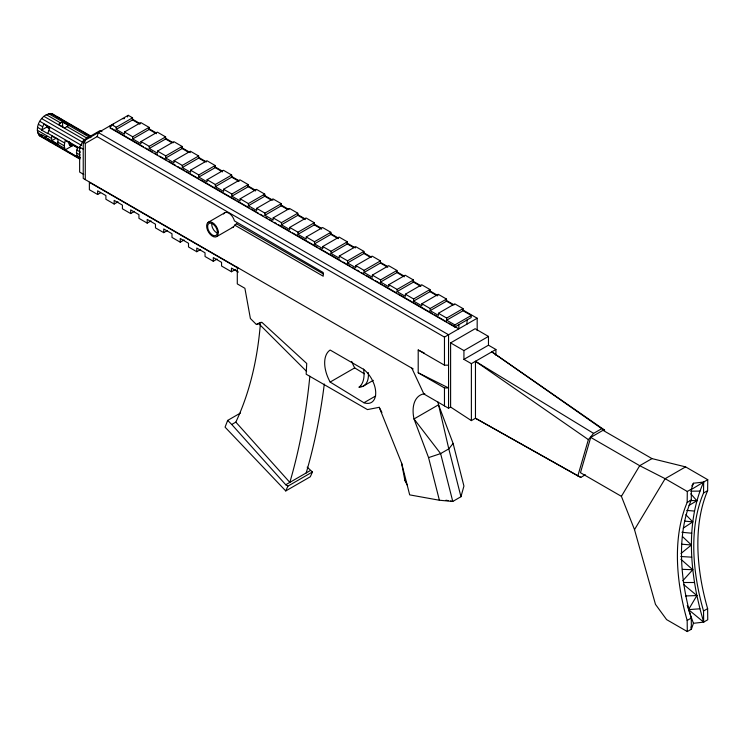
<?xml version="1.0" encoding="UTF-8"?>
<svg xmlns="http://www.w3.org/2000/svg" width="745" height="745" viewBox="0 0 745 745"><rect width="100%" height="100%" fill="white"/><g stroke="black" fill="none" stroke-linecap="round" stroke-linejoin="round"><path stroke-width="1.12" d="M687.3 631.564L687.169 620.436A195.87 113.082 60 0 1 687.169 502.465L687.3 491.486L691.388 489.13L693.437 483.226L703.662 482.043L707.75 479.687L685.586 466.882L651.987 458.603L602.994 430.312L590.72 437.399L580.467 472.712L621.404 496.338L634.507 529.63L655.479 604.381L666.607 619.616L687.3 631.564L691.388 629.199L693.437 623.304L688.892 610.686M691.053 626.899L691.388 629.199L691.258 618.071A195.87 113.082 60 0 1 691.258 500.1L691.388 489.13M693.437 623.304L703.662 622.122L703.531 610.993A195.87 113.082 60 0 1 703.531 493.022L703.662 482.043L691.36 489.493M703.662 482.043C687.831 517.589 689.386 558.163 696.882 595.562L688.52 609.634L703.662 622.122L707.75 619.756L707.62 608.628A195.87 113.082 60 0 1 707.62 490.657L707.75 479.687M110.223 125.709L110.223 128.066L454.813 327.018L454.878 324.922L471.231 315.48L463.036 310.74L446.674 320.182L446.674 318.059L463.036 308.607L463.036 310.74M458.901 324.652L458.78 328.852L448.676 323.013M466.957 324.122L467.087 319.931M471.231 315.48L471.175 317.575L454.813 327.018M79.594 158.974L39.885 136.046C32.659 128.438 42.4 111.564 52.606 114.013L91.328 136.363M41.608 130.068L43.797 124.08L49.934 127.628L47.745 133.616L41.608 130.068L46.795 127.078L47.447 125.719M51.563 138.486L51.833 135.972L57.97 139.52L57.97 144.241L51.833 140.693L51.563 138.486L37.25 130.226M64.172 145.769L65.206 140.451L77.48 147.529L76.437 152.855L77.48 156.981L65.206 149.894L64.172 145.769L57.7 142.034M69.22 141.634C68.214 144.12 70.673 147.156 73.168 145.294L65.206 149.894M132.563 117.812L116.201 127.265L116.201 129.388L132.563 119.945L132.563 117.812L128.233 115.307L84.688 140.451L83.235 143.645L83.235 178.437L413.186 368.933M237.292 267.241L237.292 283.901L244.9 288.296L250.385 318.506L256.42 324.531L261.923 322.362L306.726 363.467L306.167 374.214L367.443 409.592L379.214 407.319L401.611 463.139L409.685 494.876L439.392 500.24L452.774 501.45L460.95 496.729L463.93 486.075L453.109 443.452L438.544 404.777A34.065 19.668 60 0 1 438.051 402.077M585.356 474.77L580.811 477.396L577.85 475.869L588.373 439.634L593.588 433.385L601.764 428.664L604.726 430.191L491.83 351.854L601.764 428.664M85.284 179.61L85.284 143.45L97.148 136.596L98.349 132.563L448.555 334.756L448.555 408.241L450.604 407.059L450.604 342.886L475.142 328.713L488.469 336.414L488.469 345.196L463.93 359.369L463.93 350.578L488.469 336.414M236.714 223.37L234.2 225.968A8.325 4.805 60 0 1 232.226 227.514M240.43 413.047L227.672 420.413L225.065 427.155L285.763 490.936L310.302 476.763L312.444 471.967L307.191 467.143M285.763 490.936L287.905 486.14L312.444 471.967M110.223 128.066L111.871 124.76L116.201 127.265M127.404 116.965L128.233 115.307M83.729 174.442L79.641 172.076L79.641 147.1L83.729 140.013L100.091 130.571L101.972 131.651M621.404 496.338L639.713 465.69L651.987 458.603M634.507 529.63L665.136 478.69L685.586 466.882M691.798 485.889L693.437 483.226M48.295 127.944L49.142 126.697M453.109 443.452L448.797 448.872L440.621 453.593L428.571 457.616L439.392 500.24M682.774 580.783L692.766 569.702L680.921 559.281M681.005 553.479L691.388 544.995L682.429 536.502M60.559 122.906L58.52 124.396L64.657 127.935L68.745 125.579L62.608 122.031L60.559 122.906L46.246 114.637M683.249 528.13L692.766 521.891L685.847 514.721M689.06 505.361L696.882 500.78L690.801 493.823M46.814 136.512L43.797 138.253C36.756 130.496 49.142 138.468 49.934 141.792M51.833 140.693L56.154 138.198M116.201 129.388L124.471 134.165L124.471 132.033L140.824 122.58L149.084 127.358L149.084 129.49L132.731 138.933L132.731 136.801L149.084 127.358M132.731 138.933L140.991 143.701L140.991 141.569L157.353 132.126L165.614 136.894L165.614 139.026L149.251 148.469L149.251 146.337L165.614 136.894M149.251 148.469L157.512 153.237L157.512 151.114L173.874 141.662L182.134 146.43L182.134 148.562L165.772 158.014L165.772 155.882L182.134 146.43M238.363 268.321L89.372 182.311L89.372 189.724L97.632 194.492L100.519 192.825M165.772 158.014L174.032 162.783L174.032 160.65L190.394 151.207L198.654 155.975L198.654 158.108L182.302 167.55L182.302 165.418L198.654 155.975M97.632 194.492L97.632 190.804L105.902 195.581L105.902 199.26L114.162 204.028L118.008 201.811M182.302 167.55L190.562 172.319L190.562 170.186L206.924 160.743L215.184 165.511L215.184 167.644L198.822 177.087L198.822 174.963L215.184 165.511M114.162 204.028L114.162 200.349L122.422 205.117L122.422 208.805L130.682 213.573L134.528 211.347M198.822 177.087L207.082 181.864L207.082 179.731L223.444 170.279L231.704 175.056L231.704 177.189L215.342 186.632L215.342 184.499L231.704 175.056M130.682 213.573L130.682 209.885L138.942 214.653L138.942 218.341L147.203 223.109L151.058 220.883M215.342 186.632L223.602 191.4L223.602 189.267L239.965 179.824L248.225 184.592L248.225 186.725L231.872 196.168L231.872 194.035L248.225 184.592M147.203 223.109L147.203 219.421L155.472 224.189L155.472 227.877L163.732 232.654L167.578 230.429M231.872 196.168L240.132 200.936L240.132 198.813L256.494 189.36L264.754 194.128L264.754 196.261L248.392 205.713L248.392 203.581L264.754 194.128M208.032 222.438L224.394 212.995M163.732 232.654L163.732 228.957L171.993 233.725L171.993 237.422L180.253 242.19L184.099 239.965M248.392 205.713L256.653 210.481L256.653 208.349L273.015 198.906L281.275 203.674L281.275 205.806L264.913 215.249L264.913 213.117L281.275 203.674M217.009 236.426L233.371 226.983M180.253 242.19L180.253 238.493L188.513 243.27L188.513 246.958L196.773 251.726L200.629 249.51M264.913 215.249L273.173 220.017L273.173 217.885L289.535 208.442L297.795 213.21L297.795 215.342L281.442 224.785L281.442 222.662L297.795 213.21M196.773 251.726L196.773 248.038L205.043 252.806L205.043 256.504L213.303 261.272L217.149 259.046M281.442 224.785L289.703 229.562L289.703 227.43L306.065 217.978L314.325 222.755L314.325 224.888L297.963 234.33L297.963 232.198L314.325 222.755M213.303 261.272L213.303 257.574L221.563 262.342L221.563 266.04L231.472 271.757L235.318 269.541M297.963 234.33L306.223 239.098L306.223 236.966L322.585 227.523L330.845 232.291L330.845 234.424L314.483 243.866L314.483 241.734L330.845 232.291M314.483 243.866L322.743 248.634L322.743 246.511L339.105 237.059L347.366 241.827L347.366 243.96L331.013 253.412L331.013 251.279L347.366 241.827M331.013 253.412L339.273 258.18L339.273 256.047L355.635 246.604L363.895 251.372L363.895 253.505L347.533 262.948L347.533 260.815L363.895 251.372M347.533 262.948L355.793 267.716L355.793 265.583L372.155 256.14L380.416 260.908L380.416 263.041L364.054 272.484L364.054 270.361L380.416 260.908M256.42 324.531L257.779 323.749M364.054 272.484L372.314 277.261L372.314 275.129L388.676 265.676L396.936 270.454L396.936 272.586L380.583 282.029L380.583 279.897L396.936 270.454M380.583 282.029L388.843 286.797L388.843 284.665L405.206 275.222L413.466 279.99L413.466 282.122L397.104 291.565L397.104 289.433L413.466 279.99M397.104 291.565L405.364 296.333L405.364 294.21L421.726 284.758L429.986 289.526L429.986 291.658L413.624 301.11L413.624 298.978L429.986 289.526M413.624 301.11L421.884 305.878L421.884 303.746L438.246 294.303L446.506 299.071L446.506 301.204L430.154 310.646L430.154 308.514L446.506 299.071M227.672 420.413L231.742 424.473L235.83 422.117A451.889 260.899 60 0 0 260.34 324.261M430.154 310.646L438.414 315.414L438.414 313.282L454.776 303.839L463.036 308.607M375.713 395.949L363.933 402.747L330.147 382.064L354.695 367.89L364.342 373.804M97.148 136.596L444.467 337.113L477.182 318.227L477.182 330.612M363.579 369.101A29.511 17.042 60 0 1 359.109 387.167L360.999 386.078M362.917 386.329L373.292 380.341M463.93 359.369L471.38 363.662L495.919 349.498L495.919 355.309M231.742 424.473L285.745 484.753L310.283 470.589M450.604 407.059L471.38 420.618L475.468 418.262L580.811 477.396M687.169 502.465L691.258 500.1M703.531 493.022L707.62 490.657M687.169 620.436L691.258 618.071M703.531 610.993L707.62 608.628M261.216 322.268L258.459 323.349L306.586 371.41M688.52 609.634L699.946 608.786L703.662 622.122M685.568 595.953L696.882 595.562L699.946 608.786M690.801 491.188L699.946 491.095M122.487 118.623L124.536 118.623M418.206 372.779L448.555 387.94L444.467 387.94L418.206 372.779L418.206 350.01L444.467 365.171L448.555 365.171M683.444 582.497L694.489 582.515M682.392 569.348L692.766 569.702M690.093 500.435L696.882 500.78M680.818 556.506L691.732 557.176M686.76 510.409L694.489 511.061M681.479 544.176L691.388 544.995M681.908 532.284L691.732 533.215M684.702 521.109L692.766 521.891M445.966 500.221L448.229 500.631M450.502 501.04L452.774 501.45L440.621 453.593L414.006 418.951A34.065 19.668 60 0 1 424.827 393.705M39.885 136.046L41.748 136.624M418.206 350.01L424.278 353.046M577.85 475.869L475.468 418.262L475.468 361.306L593.588 433.385M131.884 118.865L140.06 123.586M149 128.745L156.161 132.88M165.111 138.049L173.268 142.761M181.212 147.342L190.375 152.641M198.328 157.223L206.477 161.935M214.439 166.526L222.578 171.229M231.546 176.407L238.679 180.523M247.657 185.71L255.786 190.403M263.767 195.004L272.903 200.275M280.874 204.884L289.004 209.578M297.991 214.765L305.105 218.872M314.101 224.068L321.207 228.166M330.203 233.362L338.314 238.046M346.313 242.665L355.421 247.917M363.43 252.546L371.522 257.221M380.537 262.426L387.624 266.514M396.647 271.729L403.725 275.808M412.758 281.023L420.832 285.689M429.865 290.904L437.939 295.56M445.976 300.207L454.04 304.863M463.092 310.088L477.182 318.227M132.563 119.945L139.911 124.182M149.084 129.49L156.431 133.727M165.614 139.026L172.039 142.733M182.134 148.562L188.559 152.278M198.654 158.108L205.08 161.814M215.184 167.644L222.522 171.881M231.704 177.189L239.052 181.426M248.225 186.725L255.572 190.962M264.754 196.261L271.18 199.977M281.275 205.806L287.7 209.513M297.795 215.342L305.143 219.579M314.325 224.888L321.663 229.125M330.845 234.424L338.193 238.661M347.366 243.96L353.791 247.675M363.895 253.505L370.321 257.211M380.416 263.041L387.763 267.278M396.936 272.586L404.284 276.823M413.466 282.122L420.804 286.359M429.986 291.658L437.334 295.905M446.506 301.204L452.932 304.91M124.471 132.033L132.731 136.801M140.991 141.569L149.251 146.337M157.512 151.114L165.772 155.882M174.032 160.65L182.302 165.418M190.562 170.186L198.822 174.963M207.082 179.731L215.342 184.499M223.602 189.267L231.872 194.035M240.132 198.813L248.392 203.581M256.653 208.349L264.913 213.117M273.173 217.885L281.442 222.662M289.703 227.43L297.963 232.198M306.223 236.966L314.483 241.734M322.743 246.511L331.013 251.279M339.273 256.047L347.533 260.815M355.793 265.583L364.054 270.361M372.314 275.129L380.583 279.897M388.843 284.665L397.104 289.433M405.364 294.21L413.624 298.978M421.884 303.746L430.154 308.514M438.414 313.282L446.674 318.059M446.674 320.182L454.878 324.922M488.469 345.196L495.919 349.498M112.253 128.783L143.478 146.812M145.499 147.976L152.548 152.045M154.56 153.209L157.586 154.951M159.598 156.115L166.647 160.184M168.659 161.348L175.708 165.418M177.729 166.582L184.779 170.652M186.79 171.816L198.878 178.8M200.889 179.955L235.141 199.734M237.152 200.899L249.24 207.874M251.261 209.038L258.31 213.107M260.322 214.271L263.339 216.013M265.36 217.177L267.371 218.341M269.383 219.505L272.409 221.246M274.421 222.41L276.442 223.575M278.453 224.739L290.541 231.714M292.552 232.878L317.733 247.415M319.745 248.579L340.903 260.797M342.914 261.951L349.964 266.03M351.985 267.185L355.002 268.936M357.013 270.1L359.034 271.264M361.046 272.419L364.072 274.169M366.084 275.333L373.133 279.403M375.145 280.567L382.194 284.637M384.215 285.801L396.303 292.776M398.314 293.94L432.566 313.71M434.577 314.874L446.665 321.849M450.604 342.886L463.93 350.578M50.744 113.436L91.449 136.931M84.902 133.429L86.793 134.519M48.574 113.65L90.266 137.723M236.565 223.826L323.255 273.881M66.696 126.445L87.063 138.207M234.517 225.009L323.228 276.218L323.228 272.54L234.424 220.902A8.325 4.805 60 0 0 229.171 213.359A8.325 4.805 60 0 0 223.556 214.001M43.918 116.341L84.613 139.837M83.729 140.013L85.61 141.094M41.748 118.632L83.44 142.705M687.3 491.486L665.136 478.69L639.713 465.69L590.72 437.399M39.885 121.361L81.578 145.424M46.795 127.078L49.421 128.596M79.641 147.1L83.403 149.27M38.451 124.331L42.549 126.697M48.676 130.235L80.181 148.423M68.549 142.63L77.89 148.022M69.341 144.148L72.107 145.75M69.276 144.772L71.12 145.843M37.557 127.358L41.645 129.723M47.782 133.262L64.48 142.9M76.744 149.987L80.441 152.12M76.437 152.855L80.143 154.988M37.557 132.74L41.645 135.096M47.782 138.644L64.48 148.283M76.744 155.36L80.441 157.502M38.451 134.724L47.708 140.069M48.676 140.628L80.181 158.815M238.409 272.065L231.472 268.06L231.472 271.757M448.555 408.241L423.896 394.003L411.827 368.142M285.745 484.753L287.905 486.14M475.468 361.306L588.373 439.634M683.845 584.667L696.882 595.562M64.266 121.239L56.871 116.537L58.129 117.701M52.606 114.013L54.04 115.335M83.719 141.792L85.284 143.45M235.83 422.117L289.833 482.387A840.313 485.153 60 0 0 309.846 376.216M401.611 463.139L404.861 480.311L406.174 482.108M379.214 407.319L381.934 412.46M404.861 480.311L407.152 484.911M428.571 457.616L414.006 418.951L438.544 404.777L448.797 448.872L460.95 496.729M687.263 605.434L688.203 608.581M471.38 363.662L471.38 420.618M444.467 337.113L444.467 365.171M444.467 387.94L444.467 405.876M113.315 123.921L113.315 124.713M62.608 122.031L62.608 127.023M330.147 382.064A28.683 16.558 60 0 1 330.147 350.038L363.933 369.548A20.739 11.967 60 0 1 375.713 392.95A20.739 11.967 60 0 1 363.933 402.747M354.695 367.89A28.683 16.558 60 0 1 351.714 361.427M368.272 372.5A23.933 13.82 60 0 1 359.109 387.167M217.009 232.952A6.938 4.004 60 0 1 211.785 223.267M324.298 384.01A840.313 485.153 60 0 1 306.195 472.945M218.387 232.272L217.838 235.411A8.325 4.805 60 0 1 208.702 232.412A8.325 4.805 60 0 1 209.168 221.908A8.325 4.805 60 0 1 218.061 230.345L218.387 232.272M207.622 227.067A6.938 4.004 60 0 0 215.305 235.699A6.938 4.004 60 0 0 214.616 225.521A6.938 4.004 60 0 0 207.622 227.067"/></g></svg>
